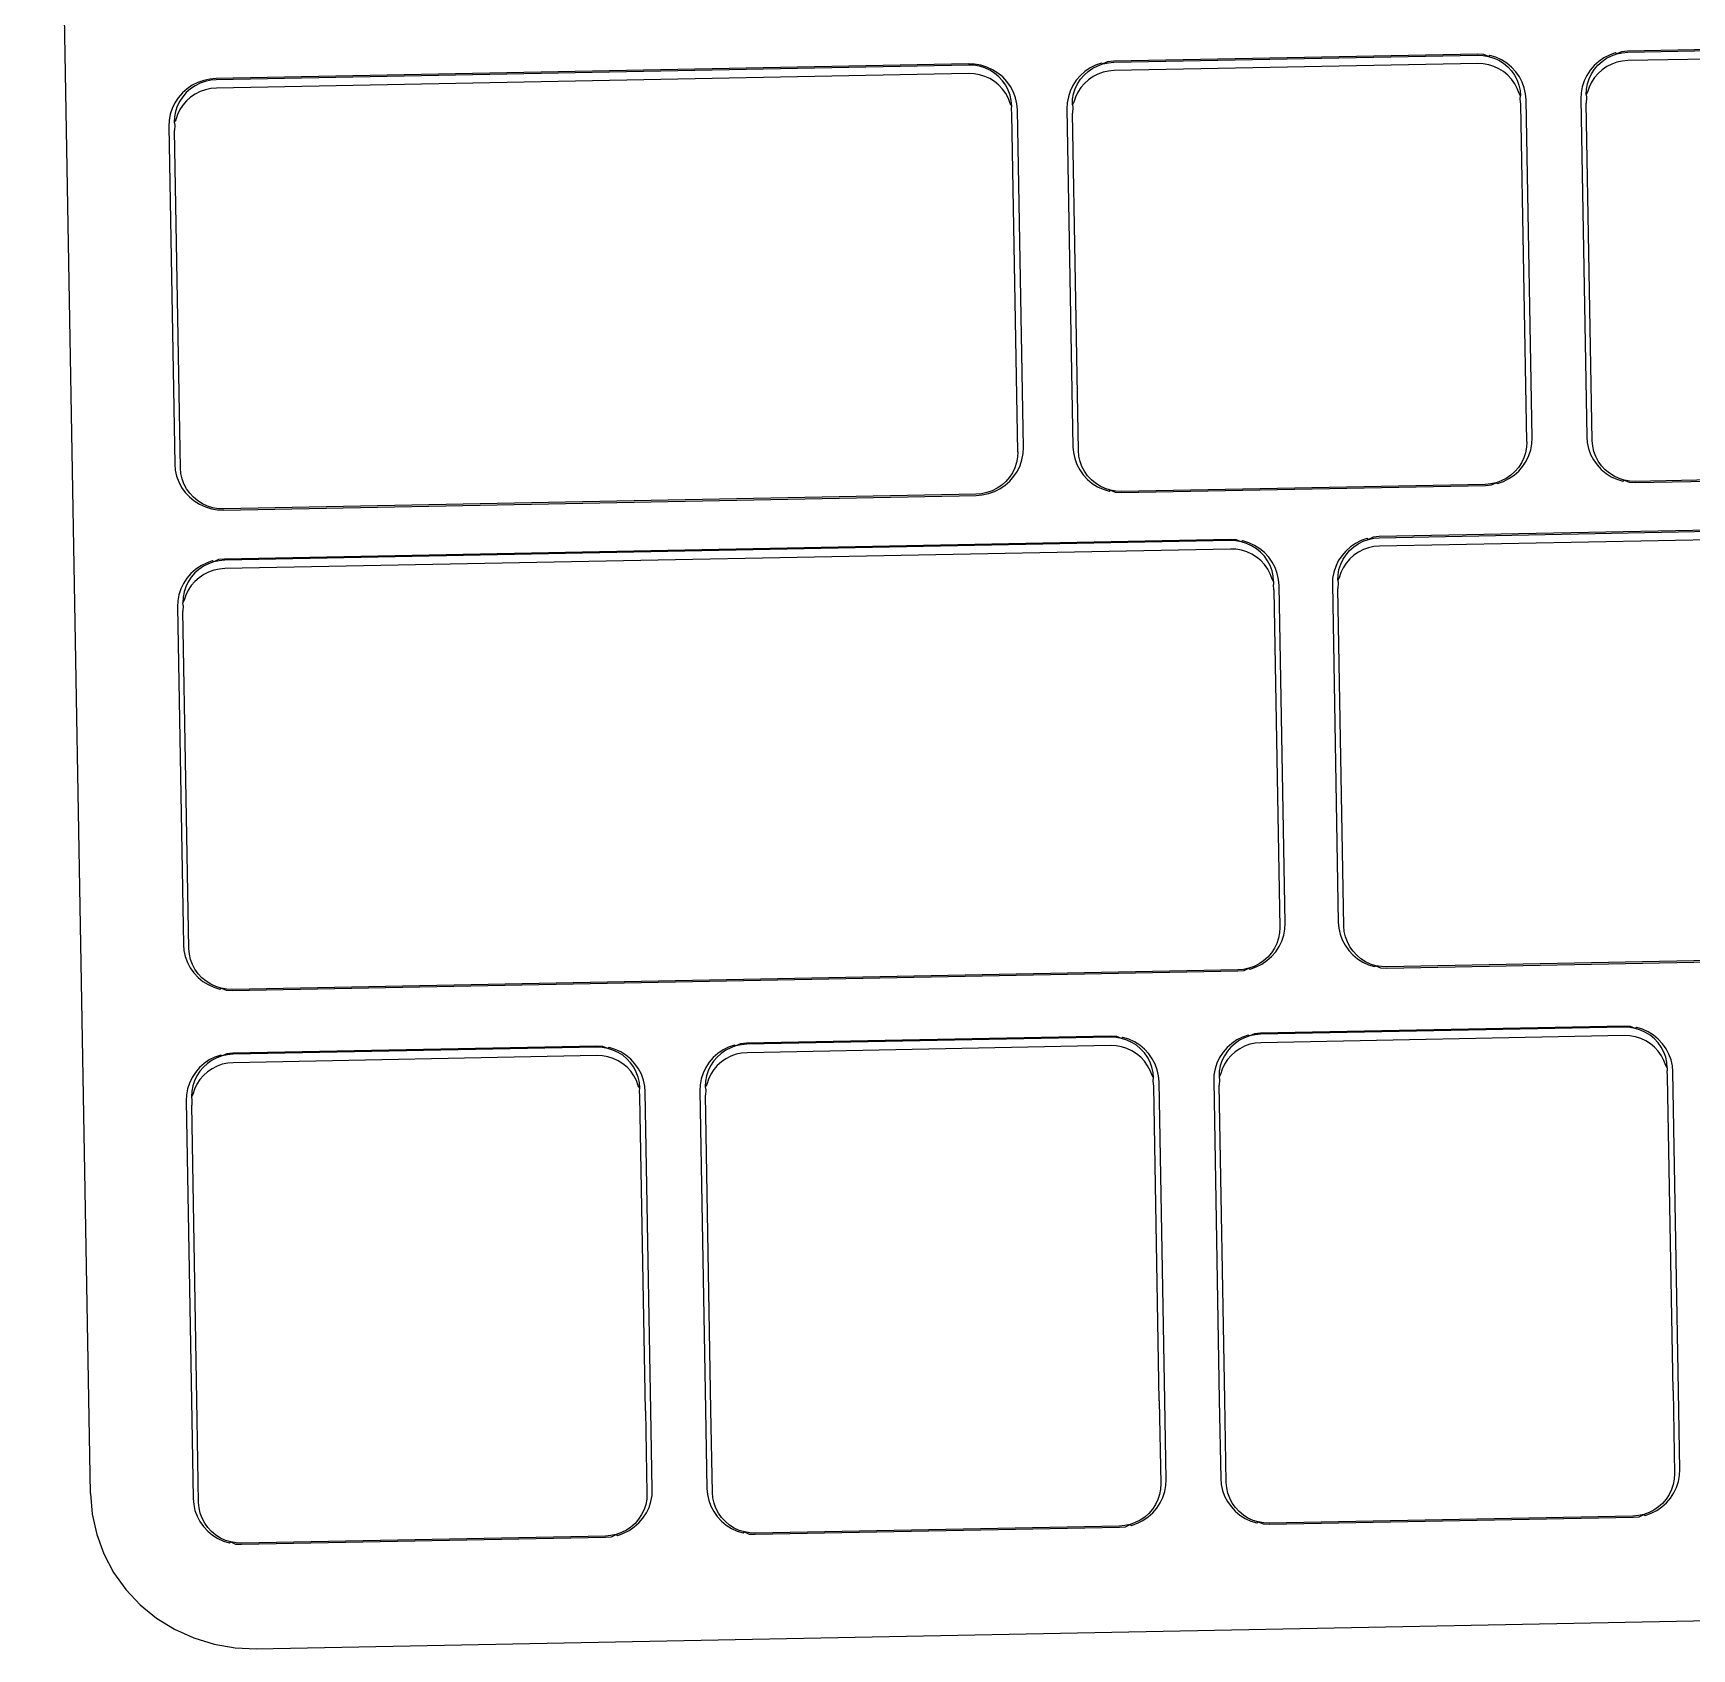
# Model space of a CAD drawing. Header units: millimetres. Extents: x -9564 to 100156, y -26854 to 24346.
# Drawn here: x 66972.5 to 67026.3, y -3051.8 to -2999.4 of the extents above; entities that cross this region are included whole.
import ezdxf

# ---------------------------------------------------------------- set-up
doc = ezdxf.new("R2010")
doc.units = ezdxf.units.MM
doc.header["$LTSCALE"] = 100
doc.layers.add('Muebles', color=112, linetype='Continuous')

msp = doc.modelspace()

# ---------------------------------------------------------------- linework, layer by layer
at = {"layer": 'Muebles'}
for p, q in [((66974.336, -3046.808), (66972.478, -2941.478)), ((67019.371, -3000.063), (67007.554, -3000.293)), ((67019.568, -3000.072), (67019.371, -3000.063)), ((67019.722, -3000.137), (67019.568, -3000.072)), ((67023.837, -3000.027), (67023.646, -3000.095)), ((67023.714, -3000.116), (67023.884, -3000.056)), ((67023.884, -3000.056), (67023.837, -3000.027)), ((67024.035, -2999.985), (67023.884, -3000.056)), ((67023.884, -3000.056), (67024.059, -3000.018)), ((67024.232, -2999.968), (67024.035, -2999.985)), ((67024.059, -3000.018), (67024.238, -3000.003)), ((67036.049, -2999.738), (67024.232, -2999.968)), ((67024.238, -3000.003), (67036.044, -2999.773)), ((67036.048, -3000.046), (67024.243, -3000.276)), ((67002.84, -3000.381), (66978.416, -3000.857)), ((67002.835, -3000.42), (66978.423, -3000.896)), ((67003.016, -3000.428), (67002.835, -3000.42)), ((67003.039, -3000.39), (67002.84, -3000.381)), ((67003.194, -3000.459), (67003.016, -3000.428)), ((67003.241, -3000.425), (67003.039, -3000.39)), ((67003.367, -3000.513), (67003.194, -3000.459)), ((67003.436, -3000.486), (67003.241, -3000.425)), ((67003.531, -3000.588), (67003.367, -3000.513)), ((67003.622, -3000.57), (67003.436, -3000.486)), ((67003.684, -3000.683), (67003.531, -3000.588)), ((67003.794, -3000.678), (67003.622, -3000.57)), ((67006.621, -3000.627), (67006.471, -3000.761)), ((67006.596, -3000.743), (67006.729, -3000.624)), ((67006.787, -3000.512), (67006.621, -3000.627)), ((67006.729, -3000.624), (67006.877, -3000.523)), ((67006.968, -3000.42), (67006.787, -3000.512)), ((67006.877, -3000.523), (67007.037, -3000.441)), ((67007.159, -3000.353), (67006.968, -3000.42)), ((67007.037, -3000.441), (67007.206, -3000.381)), ((67007.206, -3000.381), (67007.159, -3000.353)), ((67007.357, -3000.31), (67007.206, -3000.381)), ((67007.206, -3000.381), (67007.381, -3000.343)), ((67007.386, -3000.616), (67007.211, -3000.654)), ((67007.554, -3000.293), (67007.357, -3000.31)), ((67007.381, -3000.343), (67007.56, -3000.328)), ((67007.565, -3000.601), (67007.386, -3000.616)), ((67007.56, -3000.328), (67019.366, -3000.098)), ((67019.371, -3000.371), (67007.565, -3000.601)), ((67019.366, -3000.098), (67019.545, -3000.106)), ((67019.55, -3000.379), (67019.371, -3000.371)), ((67019.545, -3000.106), (67019.722, -3000.137)), ((67019.727, -3000.41), (67019.55, -3000.379)), ((67019.768, -3000.107), (67019.722, -3000.137)), ((67019.722, -3000.137), (67019.893, -3000.191)), ((67019.898, -3000.464), (67019.727, -3000.41)), ((67019.961, -3000.167), (67019.768, -3000.107)), ((67019.893, -3000.191), (67020.056, -3000.266)), ((67020.06, -3000.539), (67019.898, -3000.464)), ((67020.145, -3000.252), (67019.961, -3000.167)), ((67020.056, -3000.266), (67020.207, -3000.361)), ((67020.212, -3000.634), (67020.06, -3000.539)), ((67020.315, -3000.36), (67020.145, -3000.252)), ((67020.207, -3000.361), (67020.344, -3000.475)), ((67020.47, -3000.488), (67020.315, -3000.36)), ((67020.344, -3000.475), (67020.465, -3000.606)), ((67020.465, -3000.606), (67020.567, -3000.751)), ((67020.606, -3000.635), (67020.47, -3000.488)), ((67023.018, -3000.588), (67022.908, -3000.756)), ((67023.149, -3000.436), (67023.018, -3000.588)), ((67023.061, -3000.702), (67023.158, -3000.553)), ((67023.299, -3000.301), (67023.149, -3000.436)), ((67023.158, -3000.553), (67023.274, -3000.418)), ((67023.274, -3000.418), (67023.407, -3000.299)), ((67023.412, -3000.572), (67023.279, -3000.691)), ((67023.465, -3000.187), (67023.299, -3000.301)), ((67023.407, -3000.299), (67023.555, -3000.197)), ((67023.56, -3000.47), (67023.412, -3000.572)), ((67023.646, -3000.095), (67023.465, -3000.187)), ((67023.555, -3000.197), (67023.714, -3000.116)), ((67023.719, -3000.389), (67023.56, -3000.47)), ((67023.888, -3000.329), (67023.719, -3000.389)), ((67024.064, -3000.291), (67023.888, -3000.329)), ((67024.243, -3000.276), (67024.064, -3000.291)), ((66977.642, -3001.077), (66977.473, -3001.191)), ((66977.732, -3001.091), (66977.583, -3001.192)), ((66977.824, -3000.985), (66977.642, -3001.077)), ((66977.894, -3001.009), (66977.732, -3001.091)), ((66978.017, -3000.917), (66977.824, -3000.985)), ((66978.065, -3000.949), (66977.894, -3001.009)), ((66978.218, -3000.874), (66978.017, -3000.917)), ((66978.242, -3000.911), (66978.065, -3000.949)), ((66978.416, -3000.857), (66978.218, -3000.874)), ((66978.423, -3000.896), (66978.242, -3000.911)), ((66978.428, -3001.169), (66978.247, -3001.184)), ((67002.839, -3000.693), (66978.428, -3001.169)), ((67003.021, -3000.701), (67002.839, -3000.693)), ((67003.199, -3000.732), (67003.021, -3000.701)), ((67003.372, -3000.786), (67003.199, -3000.732)), ((67003.536, -3000.861), (67003.372, -3000.786)), ((67003.689, -3000.956), (67003.536, -3000.861)), ((67003.822, -3000.797), (67003.684, -3000.683)), ((67003.827, -3001.07), (67003.689, -3000.956)), ((67003.951, -3000.807), (67003.794, -3000.678)), ((67003.944, -3000.928), (67003.822, -3000.797)), ((67003.949, -3001.201), (67003.827, -3001.07)), ((67004.048, -3001.073), (67003.944, -3000.928)), ((67004.089, -3000.954), (67003.951, -3000.807)), ((67004.131, -3001.23), (67004.048, -3001.073)), ((67004.205, -3001.118), (67004.089, -3000.954)), ((67004.299, -3001.296), (67004.205, -3001.118)), ((67006.23, -3001.081), (67006.144, -3001.262)), ((67006.34, -3000.914), (67006.23, -3001.081)), ((67006.306, -3001.187), (67006.383, -3001.027)), ((67006.471, -3000.761), (67006.34, -3000.914)), ((67006.383, -3001.027), (67006.48, -3000.878)), ((67006.485, -3001.151), (67006.388, -3001.3)), ((67006.48, -3000.878), (67006.596, -3000.743)), ((67006.601, -3001.016), (67006.485, -3001.151)), ((67006.734, -3000.897), (67006.601, -3001.016)), ((67006.882, -3000.796), (67006.734, -3000.897)), ((67007.042, -3000.714), (67006.882, -3000.796)), ((67007.211, -3000.654), (67007.042, -3000.714)), ((67020.349, -3000.748), (67020.212, -3000.634)), ((67020.469, -3000.879), (67020.349, -3000.748)), ((67020.572, -3001.024), (67020.469, -3000.879)), ((67020.567, -3000.751), (67020.649, -3000.908)), ((67020.654, -3001.181), (67020.572, -3001.024)), ((67020.722, -3000.799), (67020.606, -3000.635)), ((67020.649, -3000.908), (67020.71, -3001.074)), ((67020.71, -3001.074), (67020.748, -3001.247)), ((67020.814, -3000.976), (67020.722, -3000.799)), ((67020.883, -3001.163), (67020.814, -3000.976)), ((67020.926, -3001.358), (67020.883, -3001.163)), ((67022.76, -3001.127), (67022.724, -3001.323)), ((67022.822, -3000.937), (67022.76, -3001.127)), ((67022.908, -3000.756), (67022.822, -3000.937)), ((67022.897, -3001.205), (67022.929, -3001.031)), ((67022.929, -3001.031), (67022.984, -3000.862)), ((67022.989, -3001.135), (67022.934, -3001.304)), ((67022.984, -3000.862), (67023.061, -3000.702)), ((67023.066, -3000.975), (67022.989, -3001.135)), ((67023.163, -3000.826), (67023.066, -3000.975)), ((67023.279, -3000.691), (67023.163, -3000.826)), ((66977.078, -3001.647), (66976.99, -3001.828)), ((66977.189, -3001.479), (66977.078, -3001.647)), ((66977.234, -3001.595), (66977.156, -3001.755)), ((66977.321, -3001.326), (66977.189, -3001.479)), ((66977.332, -3001.446), (66977.234, -3001.595)), ((66977.473, -3001.191), (66977.321, -3001.326)), ((66977.449, -3001.311), (66977.332, -3001.446)), ((66977.454, -3001.584), (66977.337, -3001.719)), ((66977.583, -3001.192), (66977.449, -3001.311)), ((66977.588, -3001.465), (66977.454, -3001.584)), ((66977.737, -3001.364), (66977.588, -3001.465)), ((66977.899, -3001.282), (66977.737, -3001.364)), ((66978.069, -3001.222), (66977.899, -3001.282)), ((66978.247, -3001.184), (66978.069, -3001.222)), ((67004.053, -3001.346), (67003.949, -3001.201)), ((67004.136, -3001.503), (67004.053, -3001.346)), ((67004.192, -3001.396), (67004.131, -3001.23)), ((67004.197, -3001.669), (67004.136, -3001.503)), ((67004.23, -3001.569), (67004.192, -3001.396)), ((67004.245, -3001.745), (67004.197, -3001.669)), ((67004.245, -3001.745), (67004.23, -3001.569)), ((67004.368, -3001.484), (67004.299, -3001.296)), ((67004.412, -3001.679), (67004.368, -3001.484)), ((67004.428, -3001.872), (67004.412, -3001.679)), ((67006.046, -3001.648), (67006.037, -3001.841)), ((67006.082, -3001.452), (67006.046, -3001.648)), ((67006.144, -3001.262), (67006.082, -3001.452)), ((67006.211, -3001.707), (67006.22, -3001.53)), ((67006.256, -3001.629), (67006.211, -3001.707)), ((67006.211, -3001.707), (67006.224, -3001.803)), ((67006.22, -3001.53), (67006.252, -3001.356)), ((67006.252, -3001.356), (67006.306, -3001.187)), ((67006.311, -3001.46), (67006.256, -3001.629)), ((67006.388, -3001.3), (67006.311, -3001.46)), ((67020.715, -3001.347), (67020.654, -3001.181)), ((67020.763, -3001.423), (67020.715, -3001.347)), ((67020.748, -3001.247), (67020.763, -3001.423)), ((67020.753, -3001.52), (67020.763, -3001.423)), ((67020.768, -3001.696), (67020.753, -3001.52)), ((67020.961, -3012.656), (67020.768, -3001.696)), ((67020.942, -3001.55), (67020.926, -3001.358)), ((67021.135, -3012.522), (67020.942, -3001.55)), ((67022.724, -3001.323), (67022.715, -3001.516)), ((67022.715, -3001.516), (67022.908, -3012.487)), ((67022.889, -3001.381), (67022.897, -3001.205)), ((67022.934, -3001.304), (67022.889, -3001.381)), ((67022.889, -3001.381), (67022.902, -3001.478)), ((67022.902, -3001.478), (67022.894, -3001.654)), ((67023.087, -3012.615), (67022.894, -3001.654)), ((66976.891, -3002.215), (66976.881, -3002.409)), ((66976.928, -3002.019), (66976.891, -3002.215)), ((66976.99, -3001.828), (66976.928, -3002.019)), ((66977.068, -3002.098), (66977.06, -3002.275)), ((66977.106, -3002.197), (66977.06, -3002.275)), ((66977.101, -3001.924), (66977.068, -3002.098)), ((66977.156, -3001.755), (66977.101, -3001.924)), ((66977.161, -3002.028), (66977.106, -3002.197)), ((66977.238, -3001.868), (66977.161, -3002.028)), ((66977.337, -3001.719), (66977.238, -3001.868)), ((67004.235, -3001.842), (67004.245, -3001.745)), ((67004.25, -3002.018), (67004.235, -3001.842)), ((67004.444, -3012.978), (67004.25, -3002.018)), ((67004.622, -3012.844), (67004.428, -3001.872)), ((67006.037, -3001.841), (67006.23, -3012.812)), ((67006.224, -3001.803), (67006.216, -3001.98)), ((67006.409, -3012.94), (67006.216, -3001.98)), ((66976.881, -3002.409), (66977.075, -3013.381)), ((66977.06, -3002.275), (66977.073, -3002.371)), ((66977.073, -3002.371), (66977.064, -3002.548)), ((66977.258, -3013.508), (66977.064, -3002.548)), ((67004.444, -3012.978), (67004.435, -3013.155)), ((67004.612, -3013.038), (67004.622, -3012.844)), ((67006.23, -3012.812), (67006.247, -3013.005)), ((67006.247, -3013.005), (67006.289, -3013.2)), ((67006.424, -3013.116), (67006.409, -3012.94)), ((67020.92, -3013.007), (67020.866, -3013.176)), ((67020.952, -3012.833), (67020.92, -3013.007)), ((67020.961, -3012.656), (67020.952, -3012.833)), ((67021.028, -3013.101), (67021.09, -3012.911)), ((67021.09, -3012.911), (67021.126, -3012.715)), ((67021.126, -3012.715), (67021.135, -3012.522)), ((67022.908, -3012.487), (67022.924, -3012.68)), ((67022.924, -3012.68), (67022.967, -3012.875)), ((67022.967, -3012.875), (67023.036, -3013.062)), ((67023.102, -3012.791), (67023.087, -3012.615)), ((67023.14, -3012.964), (67023.102, -3012.791)), ((67023.201, -3013.13), (67023.14, -3012.964)), ((66977.075, -3013.381), (66977.091, -3013.574)), ((66977.273, -3013.684), (66977.258, -3013.508)), ((67004.347, -3013.498), (67004.27, -3013.658)), ((67004.403, -3013.329), (67004.347, -3013.498)), ((67004.435, -3013.155), (67004.403, -3013.329)), ((67004.426, -3013.606), (67004.513, -3013.425)), ((67004.513, -3013.425), (67004.576, -3013.234)), ((67004.576, -3013.234), (67004.612, -3013.038)), ((67006.289, -3013.2), (67006.358, -3013.387)), ((67006.358, -3013.387), (67006.45, -3013.564)), ((67006.462, -3013.289), (67006.424, -3013.116)), ((67006.523, -3013.455), (67006.462, -3013.289)), ((67006.605, -3013.612), (67006.523, -3013.455)), ((67020.692, -3013.485), (67020.576, -3013.62)), ((67020.789, -3013.336), (67020.692, -3013.485)), ((67020.701, -3013.602), (67020.832, -3013.449)), ((67020.866, -3013.176), (67020.789, -3013.336)), ((67020.832, -3013.449), (67020.942, -3013.281)), ((67020.942, -3013.281), (67021.028, -3013.101)), ((67023.036, -3013.062), (67023.128, -3013.239)), ((67023.128, -3013.239), (67023.244, -3013.402)), ((67023.283, -3013.287), (67023.201, -3013.13)), ((67023.244, -3013.402), (67023.38, -3013.55)), ((67023.385, -3013.432), (67023.283, -3013.287)), ((67023.38, -3013.55), (67023.535, -3013.678)), ((67023.506, -3013.563), (67023.385, -3013.432)), ((66977.091, -3013.574), (66977.135, -3013.769)), ((66977.135, -3013.769), (66977.204, -3013.957)), ((66977.204, -3013.957), (66977.298, -3014.135)), ((66977.311, -3013.857), (66977.273, -3013.684)), ((66977.373, -3014.023), (66977.311, -3013.857)), ((66977.456, -3014.18), (66977.373, -3014.023)), ((67003.92, -3014.061), (67003.771, -3014.162)), ((67003.862, -3014.176), (67004.03, -3014.062)), ((67004.054, -3013.942), (67003.92, -3014.061)), ((67004.03, -3014.062), (67004.182, -3013.927)), ((67004.172, -3013.807), (67004.054, -3013.942)), ((67004.27, -3013.658), (67004.172, -3013.807)), ((67004.182, -3013.927), (67004.315, -3013.774)), ((67004.315, -3013.774), (67004.426, -3013.606)), ((67006.45, -3013.564), (67006.566, -3013.727)), ((67006.566, -3013.727), (67006.702, -3013.875)), ((67006.707, -3013.757), (67006.605, -3013.612)), ((67006.702, -3013.875), (67006.857, -3014.003)), ((67006.828, -3013.888), (67006.707, -3013.757)), ((67006.965, -3014.002), (67006.828, -3013.888)), ((67006.857, -3014.003), (67007.027, -3014.111)), ((67007.116, -3014.097), (67006.965, -3014.002)), ((67007.801, -3014.3), (67019.618, -3014.07)), ((67019.612, -3014.035), (67007.806, -3014.265)), ((67019.791, -3014.02), (67019.612, -3014.035)), ((67019.618, -3014.07), (67019.815, -3014.053)), ((67019.966, -3013.982), (67019.791, -3014.02)), ((67019.815, -3014.053), (67019.966, -3013.982)), ((67020.135, -3013.922), (67019.966, -3013.982)), ((67019.966, -3013.982), (67020.013, -3014.01)), ((67020.013, -3014.01), (67020.204, -3013.942)), ((67020.295, -3013.84), (67020.135, -3013.922)), ((67020.204, -3013.942), (67020.385, -3013.85)), ((67020.443, -3013.739), (67020.295, -3013.84)), ((67020.385, -3013.85), (67020.551, -3013.736)), ((67020.576, -3013.62), (67020.443, -3013.739)), ((67020.551, -3013.736), (67020.701, -3013.602)), ((67023.643, -3013.677), (67023.506, -3013.563)), ((67023.535, -3013.678), (67023.705, -3013.786)), ((67023.794, -3013.772), (67023.643, -3013.677)), ((67023.705, -3013.786), (67023.889, -3013.871)), ((67023.957, -3013.847), (67023.794, -3013.772)), ((67023.889, -3013.871), (67024.082, -3013.931)), ((67024.128, -3013.901), (67023.957, -3013.847)), ((67024.082, -3013.931), (67024.128, -3013.901)), ((67024.305, -3013.932), (67024.128, -3013.901)), ((67024.128, -3013.901), (67024.282, -3013.966)), ((67024.282, -3013.966), (67024.479, -3013.975)), ((67024.484, -3013.94), (67024.305, -3013.932)), ((67024.479, -3013.975), (67036.296, -3013.745)), ((67036.289, -3013.71), (67024.484, -3013.94)), ((66977.298, -3014.135), (66977.415, -3014.299)), ((66977.415, -3014.299), (66977.553, -3014.446)), ((66977.559, -3014.325), (66977.456, -3014.18)), ((66977.553, -3014.446), (66977.709, -3014.575)), ((66977.681, -3014.456), (66977.559, -3014.325)), ((66977.819, -3014.57), (66977.681, -3014.456)), ((66977.709, -3014.575), (66977.882, -3014.683)), ((66977.972, -3014.665), (66977.819, -3014.57)), ((66978.658, -3014.872), (67003.087, -3014.396)), ((67003.081, -3014.357), (66978.669, -3014.833)), ((67003.261, -3014.342), (67003.081, -3014.357)), ((67003.087, -3014.396), (67003.286, -3014.379)), ((67003.439, -3014.304), (67003.261, -3014.342)), ((67003.286, -3014.379), (67003.486, -3014.336)), ((67003.609, -3014.244), (67003.439, -3014.304)), ((67003.486, -3014.336), (67003.679, -3014.268)), ((67003.771, -3014.162), (67003.609, -3014.244)), ((67003.679, -3014.268), (67003.862, -3014.176)), ((67007.027, -3014.111), (67007.211, -3014.196)), ((67007.279, -3014.172), (67007.116, -3014.097)), ((67007.211, -3014.196), (67007.404, -3014.256)), ((67007.45, -3014.226), (67007.279, -3014.172)), ((67007.404, -3014.256), (67007.45, -3014.226)), ((67007.627, -3014.257), (67007.45, -3014.226)), ((67007.45, -3014.226), (67007.604, -3014.291)), ((67007.604, -3014.291), (67007.801, -3014.3)), ((67007.806, -3014.265), (67007.627, -3014.257)), ((66977.882, -3014.683), (66978.067, -3014.767)), ((66978.136, -3014.74), (66977.972, -3014.665)), ((66978.067, -3014.767), (66978.262, -3014.828)), ((66978.309, -3014.794), (66978.136, -3014.74)), ((66978.262, -3014.828), (66978.464, -3014.863)), ((66978.487, -3014.825), (66978.309, -3014.794)), ((66978.464, -3014.863), (66978.658, -3014.872)), ((66978.669, -3014.833), (66978.487, -3014.825)), ((67027.986, -3015.503), (67016.169, -3015.734)), ((67016.176, -3015.769), (67027.981, -3015.539)), ((67011.34, -3015.828), (66978.692, -3016.464)), ((67011.335, -3015.863), (66978.698, -3016.499)), ((67011.34, -3016.136), (66978.703, -3016.772)), ((67011.516, -3015.871), (67011.335, -3015.863)), ((67011.539, -3015.837), (67011.34, -3015.828)), ((67011.521, -3016.144), (67011.34, -3016.136)), ((67011.695, -3015.902), (67011.516, -3015.871)), ((67011.7, -3016.175), (67011.521, -3016.144)), ((67011.695, -3015.902), (67011.539, -3015.837)), ((67011.74, -3015.872), (67011.695, -3015.902)), ((67011.868, -3015.956), (67011.695, -3015.902)), ((67011.873, -3016.229), (67011.7, -3016.175)), ((67011.935, -3015.932), (67011.74, -3015.872)), ((67012.032, -3016.031), (67011.868, -3015.956)), ((67012.037, -3016.304), (67011.873, -3016.229)), ((67012.12, -3016.017), (67011.935, -3015.932)), ((67012.184, -3016.126), (67012.032, -3016.031)), ((67012.292, -3016.124), (67012.12, -3016.017)), ((67012.323, -3016.24), (67012.184, -3016.126)), ((67012.448, -3016.252), (67012.292, -3016.124)), ((67012.445, -3016.37), (67012.323, -3016.24)), ((67015.086, -3016.202), (67014.955, -3016.354)), ((67015.236, -3016.067), (67015.086, -3016.202)), ((67015.095, -3016.319), (67015.211, -3016.184)), ((67015.211, -3016.184), (67015.344, -3016.064)), ((67015.403, -3015.953), (67015.236, -3016.067)), ((67015.344, -3016.064), (67015.492, -3015.963)), ((67015.497, -3016.236), (67015.349, -3016.337)), ((67015.583, -3015.861), (67015.403, -3015.953)), ((67015.492, -3015.963), (67015.652, -3015.882)), ((67015.657, -3016.155), (67015.497, -3016.236)), ((67015.774, -3015.793), (67015.583, -3015.861)), ((67015.652, -3015.882), (67015.821, -3015.822)), ((67015.826, -3016.095), (67015.657, -3016.155)), ((67015.821, -3015.822), (67015.774, -3015.793)), ((67015.973, -3015.75), (67015.821, -3015.822)), ((67015.821, -3015.822), (67015.996, -3015.784)), ((67016.001, -3016.057), (67015.826, -3016.095)), ((67016.169, -3015.734), (67015.973, -3015.75)), ((67015.996, -3015.784), (67016.176, -3015.769)), ((67016.18, -3016.042), (67016.001, -3016.057)), ((67027.986, -3015.812), (67016.18, -3016.042)), ((66977.919, -3016.683), (66977.751, -3016.797)), ((66978.008, -3016.694), (66977.859, -3016.795)), ((66978.101, -3016.591), (66977.919, -3016.683)), ((66978.169, -3016.612), (66978.008, -3016.694)), ((66978.293, -3016.524), (66978.101, -3016.591)), ((66978.34, -3016.552), (66978.169, -3016.612)), ((66978.34, -3016.552), (66978.293, -3016.524)), ((66978.493, -3016.481), (66978.34, -3016.552)), ((66978.517, -3016.514), (66978.34, -3016.552)), ((66978.692, -3016.464), (66978.493, -3016.481)), ((66978.698, -3016.499), (66978.517, -3016.514)), ((66978.703, -3016.772), (66978.522, -3016.787)), ((67012.189, -3016.399), (67012.037, -3016.304)), ((67012.328, -3016.513), (67012.189, -3016.399)), ((67012.45, -3016.643), (67012.328, -3016.513)), ((67012.548, -3016.515), (67012.445, -3016.37)), ((67012.586, -3016.4), (67012.448, -3016.252)), ((67012.553, -3016.788), (67012.45, -3016.643)), ((67012.631, -3016.672), (67012.548, -3016.515)), ((67012.702, -3016.563), (67012.586, -3016.4)), ((67012.693, -3016.839), (67012.631, -3016.672)), ((67012.796, -3016.74), (67012.702, -3016.563)), ((67012.865, -3016.928), (67012.796, -3016.74)), ((67014.759, -3016.702), (67014.697, -3016.892)), ((67014.845, -3016.522), (67014.759, -3016.702)), ((67014.955, -3016.354), (67014.845, -3016.522)), ((67014.867, -3016.796), (67014.922, -3016.628)), ((67014.922, -3016.628), (67014.998, -3016.468)), ((67015.003, -3016.741), (67014.926, -3016.901)), ((67014.998, -3016.468), (67015.095, -3016.319)), ((67015.1, -3016.592), (67015.003, -3016.741)), ((67015.216, -3016.457), (67015.1, -3016.592)), ((67015.349, -3016.337), (67015.216, -3016.457)), ((66977.356, -3017.252), (66977.269, -3017.433)), ((66977.467, -3017.084), (66977.356, -3017.252)), ((66977.509, -3017.198), (66977.431, -3017.359)), ((66977.599, -3016.932), (66977.467, -3017.084)), ((66977.607, -3017.049), (66977.509, -3017.198)), ((66977.751, -3016.797), (66977.599, -3016.932)), ((66977.724, -3016.914), (66977.607, -3017.049)), ((66977.729, -3017.187), (66977.612, -3017.323)), ((66977.859, -3016.795), (66977.724, -3016.914)), ((66977.863, -3017.068), (66977.729, -3017.187)), ((66978.013, -3016.967), (66977.863, -3017.068)), ((66978.174, -3016.885), (66978.013, -3016.967)), ((66978.345, -3016.825), (66978.174, -3016.885)), ((66978.522, -3016.787), (66978.345, -3016.825)), ((67012.636, -3016.946), (67012.553, -3016.788)), ((67012.697, -3017.112), (67012.636, -3016.946)), ((67012.731, -3017.011), (67012.693, -3016.839)), ((67012.746, -3017.188), (67012.697, -3017.112)), ((67012.746, -3017.188), (67012.731, -3017.011)), ((67012.746, -3017.188), (67012.736, -3017.285)), ((67012.751, -3017.461), (67012.736, -3017.285)), ((67012.908, -3017.122), (67012.865, -3016.928)), ((67012.925, -3017.315), (67012.908, -3017.122)), ((67013.118, -3028.287), (67012.925, -3017.315)), ((67014.661, -3017.088), (67014.652, -3017.282)), ((67014.652, -3017.282), (67014.845, -3028.253)), ((67014.697, -3016.892), (67014.661, -3017.088)), ((67014.826, -3017.147), (67014.835, -3016.97)), ((67014.872, -3017.069), (67014.826, -3017.147)), ((67014.826, -3017.147), (67014.84, -3017.244)), ((67014.84, -3017.244), (67014.831, -3017.42)), ((67014.835, -3016.97), (67014.867, -3016.796)), ((67014.926, -3016.901), (67014.872, -3017.069)), ((66977.17, -3017.819), (66977.161, -3018.012)), ((66977.207, -3017.623), (66977.17, -3017.819)), ((66977.269, -3017.433), (66977.207, -3017.623)), ((66977.344, -3017.701), (66977.335, -3017.878)), ((66977.381, -3017.8), (66977.335, -3017.878)), ((66977.376, -3017.527), (66977.344, -3017.701)), ((66977.431, -3017.359), (66977.376, -3017.527)), ((66977.436, -3017.632), (66977.381, -3017.8)), ((66977.514, -3017.471), (66977.436, -3017.632)), ((66977.612, -3017.323), (66977.514, -3017.471)), ((67012.751, -3017.461), (67012.944, -3028.421)), ((67015.024, -3028.381), (67014.831, -3017.42)), ((66977.161, -3018.012), (66977.354, -3028.984)), ((66977.348, -3017.974), (66977.335, -3017.878)), ((66977.348, -3017.974), (66977.34, -3018.151)), ((66977.533, -3029.111), (66977.34, -3018.151)), ((67012.935, -3028.598), (67012.903, -3028.772)), ((67012.944, -3028.421), (67012.935, -3028.598)), ((67013.072, -3028.676), (67013.109, -3028.48)), ((67013.109, -3028.48), (67013.118, -3028.287)), ((67014.845, -3028.253), (67014.862, -3028.446)), ((67014.862, -3028.446), (67014.905, -3028.64)), ((67015.039, -3028.557), (67015.024, -3028.381)), ((67015.077, -3028.73), (67015.039, -3028.557)), ((66977.354, -3028.984), (66977.371, -3029.177)), ((66977.548, -3029.288), (66977.533, -3029.111)), ((67012.77, -3029.101), (67012.672, -3029.25)), ((67012.848, -3028.94), (67012.77, -3029.101)), ((67012.812, -3029.215), (67012.923, -3029.047)), ((67012.903, -3028.772), (67012.848, -3028.94)), ((67012.923, -3029.047), (67013.01, -3028.866)), ((67013.01, -3028.866), (67013.072, -3028.676)), ((67014.905, -3028.64), (67014.973, -3028.828)), ((67014.973, -3028.828), (67015.066, -3029.004)), ((67015.066, -3029.004), (67015.181, -3029.168)), ((67015.138, -3028.896), (67015.077, -3028.73)), ((67015.22, -3029.053), (67015.138, -3028.896)), ((67015.323, -3029.198), (67015.22, -3029.053)), ((66977.371, -3029.177), (66977.414, -3029.371)), ((66977.414, -3029.371), (66977.483, -3029.559)), ((66977.483, -3029.559), (66977.577, -3029.736)), ((66977.586, -3029.46), (66977.548, -3029.288)), ((66977.648, -3029.627), (66977.586, -3029.46)), ((66977.731, -3029.784), (66977.648, -3029.627)), ((67012.11, -3029.687), (67011.939, -3029.747)), ((67012.271, -3029.605), (67012.11, -3029.687)), ((67012.178, -3029.708), (67012.36, -3029.616)), ((67012.42, -3029.504), (67012.271, -3029.605)), ((67012.36, -3029.616), (67012.528, -3029.502)), ((67012.555, -3029.385), (67012.42, -3029.504)), ((67012.528, -3029.502), (67012.68, -3029.367)), ((67012.672, -3029.25), (67012.555, -3029.385)), ((67012.68, -3029.367), (67012.812, -3029.215)), ((67015.181, -3029.168), (67015.317, -3029.315)), ((67015.317, -3029.315), (67015.472, -3029.444)), ((67015.443, -3029.329), (67015.323, -3029.198)), ((67015.58, -3029.442), (67015.443, -3029.329)), ((67015.472, -3029.444), (67015.642, -3029.551)), ((67015.732, -3029.538), (67015.58, -3029.442)), ((67015.642, -3029.551), (67015.826, -3029.636)), ((67015.894, -3029.613), (67015.732, -3029.538)), ((67015.826, -3029.636), (67016.019, -3029.697)), ((67016.065, -3029.666), (67015.894, -3029.613)), ((67016.019, -3029.697), (67016.065, -3029.666)), ((67016.242, -3029.697), (67016.065, -3029.666)), ((67016.065, -3029.666), (67016.219, -3029.732)), ((67016.421, -3029.706), (67016.242, -3029.697)), ((67016.416, -3029.741), (67028.233, -3029.51)), ((67028.227, -3029.475), (67016.421, -3029.706)), ((66977.577, -3029.736), (66977.693, -3029.899)), ((66977.693, -3029.899), (66977.831, -3030.047)), ((66977.834, -3029.929), (66977.731, -3029.784)), ((66977.831, -3030.047), (66977.987, -3030.175)), ((66977.956, -3030.059), (66977.834, -3029.929)), ((66978.095, -3030.173), (66977.956, -3030.059)), ((66977.987, -3030.175), (66978.159, -3030.282)), ((66978.247, -3030.268), (66978.095, -3030.173)), ((66978.939, -3030.471), (67011.588, -3029.835)), ((67011.581, -3029.8), (66978.944, -3030.436)), ((67011.762, -3029.785), (67011.581, -3029.8)), ((67011.588, -3029.835), (67011.786, -3029.818)), ((67011.939, -3029.747), (67011.762, -3029.785)), ((67011.786, -3029.818), (67011.939, -3029.747)), ((67011.939, -3029.747), (67011.986, -3029.775)), ((67011.986, -3029.775), (67012.178, -3029.708)), ((67016.219, -3029.732), (67016.416, -3029.741)), ((66978.159, -3030.282), (66978.344, -3030.367)), ((66978.411, -3030.343), (66978.247, -3030.268)), ((66978.344, -3030.367), (66978.539, -3030.427)), ((66978.584, -3030.397), (66978.411, -3030.343)), ((66978.539, -3030.427), (66978.584, -3030.397)), ((66978.763, -3030.428), (66978.584, -3030.397)), ((66978.584, -3030.397), (66978.74, -3030.462)), ((66978.74, -3030.462), (66978.939, -3030.471)), ((66978.944, -3030.436), (66978.763, -3030.428)), ((67012.316, -3031.858), (67012.12, -3031.875)), ((67024.133, -3031.628), (67012.316, -3031.858)), ((67024.128, -3031.663), (67012.323, -3031.893)), ((67024.308, -3031.671), (67024.128, -3031.663)), ((67024.33, -3031.637), (67024.133, -3031.628)), ((67024.484, -3031.702), (67024.308, -3031.671)), ((67024.484, -3031.702), (67024.33, -3031.637)), ((67024.53, -3031.672), (67024.484, -3031.702)), ((67024.656, -3031.756), (67024.484, -3031.702)), ((67024.724, -3031.732), (67024.53, -3031.672)), ((67024.818, -3031.831), (67024.656, -3031.756)), ((67024.907, -3031.817), (67024.724, -3031.732)), ((67024.969, -3031.926), (67024.818, -3031.831)), ((67025.078, -3031.925), (67024.907, -3031.817)), ((66990.778, -3032.278), (66978.961, -3032.508)), ((66990.773, -3032.313), (66978.967, -3032.543)), ((66990.952, -3032.321), (66990.773, -3032.313)), ((66990.975, -3032.287), (66990.778, -3032.278)), ((66991.129, -3032.352), (66990.952, -3032.321)), ((66991.129, -3032.352), (66990.975, -3032.287)), ((66991.175, -3032.322), (66991.129, -3032.352)), ((66991.3, -3032.406), (66991.129, -3032.352)), ((66991.368, -3032.383), (66991.175, -3032.322)), ((66991.552, -3032.467), (66991.368, -3032.383)), ((66995.053, -3032.311), (66994.872, -3032.403)), ((66995.121, -3032.331), (66994.962, -3032.413)), ((66995.244, -3032.243), (66995.053, -3032.311)), ((66995.29, -3032.271), (66995.121, -3032.331)), ((66995.29, -3032.271), (66995.244, -3032.243)), ((66995.442, -3032.2), (66995.29, -3032.271)), ((66995.466, -3032.233), (66995.29, -3032.271)), ((66995.639, -3032.183), (66995.442, -3032.2)), ((66995.645, -3032.218), (66995.466, -3032.233)), ((67007.456, -3031.953), (66995.639, -3032.183)), ((67007.45, -3031.988), (66995.645, -3032.218)), ((67007.455, -3032.261), (66995.65, -3032.491)), ((67007.63, -3031.996), (67007.45, -3031.988)), ((67007.635, -3032.269), (67007.455, -3032.261)), ((67007.653, -3031.962), (67007.456, -3031.953)), ((67007.807, -3032.027), (67007.63, -3031.996)), ((67007.812, -3032.3), (67007.635, -3032.269)), ((67007.807, -3032.027), (67007.653, -3031.962)), ((67007.853, -3031.997), (67007.807, -3032.027)), ((67007.978, -3032.081), (67007.807, -3032.027)), ((67007.983, -3032.354), (67007.812, -3032.3)), ((67008.046, -3032.057), (67007.853, -3031.997)), ((67008.14, -3032.156), (67007.978, -3032.081)), ((67008.145, -3032.429), (67007.983, -3032.354)), ((67008.229, -3032.142), (67008.046, -3032.057)), ((67008.291, -3032.251), (67008.14, -3032.156)), ((67008.4, -3032.25), (67008.229, -3032.142)), ((67008.428, -3032.365), (67008.291, -3032.251)), ((67008.555, -3032.378), (67008.4, -3032.25)), ((67008.549, -3032.496), (67008.428, -3032.365)), ((67008.691, -3032.526), (67008.555, -3032.378)), ((67011.233, -3032.326), (67011.102, -3032.479)), ((67011.383, -3032.192), (67011.233, -3032.326)), ((67011.359, -3032.308), (67011.243, -3032.443)), ((67011.492, -3032.189), (67011.359, -3032.308)), ((67011.55, -3032.078), (67011.383, -3032.192)), ((67011.639, -3032.088), (67011.492, -3032.189)), ((67011.644, -3032.361), (67011.497, -3032.462)), ((67011.73, -3031.986), (67011.55, -3032.078)), ((67011.799, -3032.006), (67011.639, -3032.088)), ((67011.804, -3032.279), (67011.644, -3032.361)), ((67011.921, -3031.918), (67011.73, -3031.986)), ((67011.968, -3031.946), (67011.799, -3032.006)), ((67011.973, -3032.219), (67011.804, -3032.279)), ((67011.968, -3031.946), (67011.921, -3031.918)), ((67012.12, -3031.875), (67011.968, -3031.946)), ((67012.144, -3031.908), (67011.968, -3031.946)), ((67012.149, -3032.181), (67011.973, -3032.219)), ((67012.323, -3031.893), (67012.144, -3031.908)), ((67012.328, -3032.166), (67012.149, -3032.181)), ((67024.133, -3031.936), (67012.328, -3032.166)), ((67024.312, -3031.944), (67024.133, -3031.936)), ((67024.489, -3031.975), (67024.312, -3031.944)), ((67024.66, -3032.029), (67024.489, -3031.975)), ((67024.823, -3032.104), (67024.66, -3032.029)), ((67024.974, -3032.199), (67024.823, -3032.104)), ((67025.106, -3032.04), (67024.969, -3031.926)), ((67025.111, -3032.313), (67024.974, -3032.199)), ((67025.232, -3032.053), (67025.078, -3031.925)), ((67025.227, -3032.171), (67025.106, -3032.04)), ((67025.232, -3032.444), (67025.111, -3032.313)), ((67025.329, -3032.316), (67025.227, -3032.171)), ((67025.369, -3032.201), (67025.232, -3032.053)), ((67025.412, -3032.473), (67025.329, -3032.316)), ((67025.484, -3032.364), (67025.369, -3032.201)), ((67025.577, -3032.541), (67025.484, -3032.364)), ((66978.028, -3032.842), (66977.878, -3032.976)), ((66978.136, -3032.839), (66978.003, -3032.958)), ((66978.194, -3032.728), (66978.028, -3032.842)), ((66978.284, -3032.738), (66978.136, -3032.839)), ((66978.375, -3032.636), (66978.194, -3032.728)), ((66978.444, -3032.657), (66978.284, -3032.738)), ((66978.448, -3032.93), (66978.289, -3033.011)), ((66978.566, -3032.568), (66978.375, -3032.636)), ((66978.613, -3032.596), (66978.444, -3032.657)), ((66978.618, -3032.869), (66978.448, -3032.93)), ((66978.613, -3032.596), (66978.566, -3032.568)), ((66978.764, -3032.525), (66978.613, -3032.596)), ((66978.788, -3032.558), (66978.613, -3032.596)), ((66978.793, -3032.832), (66978.618, -3032.869)), ((66978.961, -3032.508), (66978.764, -3032.525)), ((66978.967, -3032.543), (66978.788, -3032.558)), ((66978.972, -3032.816), (66978.793, -3032.832)), ((66990.778, -3032.586), (66978.972, -3032.816)), ((66990.957, -3032.594), (66990.778, -3032.586)), ((66991.134, -3032.625), (66990.957, -3032.594)), ((66991.305, -3032.679), (66991.134, -3032.625)), ((66991.463, -3032.481), (66991.3, -3032.406)), ((66991.467, -3032.754), (66991.305, -3032.679)), ((66991.614, -3032.576), (66991.463, -3032.481)), ((66991.618, -3032.849), (66991.467, -3032.754)), ((66991.722, -3032.575), (66991.552, -3032.467)), ((66991.751, -3032.69), (66991.614, -3032.576)), ((66991.756, -3032.963), (66991.618, -3032.849)), ((66991.877, -3032.704), (66991.722, -3032.575)), ((66991.872, -3032.821), (66991.751, -3032.69)), ((66991.974, -3032.966), (66991.872, -3032.821)), ((66992.013, -3032.851), (66991.877, -3032.704)), ((66992.129, -3033.014), (66992.013, -3032.851)), ((66994.424, -3032.804), (66994.315, -3032.972)), ((66994.468, -3032.917), (66994.391, -3033.077)), ((66994.555, -3032.651), (66994.424, -3032.804)), ((66994.565, -3032.768), (66994.468, -3032.917)), ((66994.705, -3032.517), (66994.555, -3032.651)), ((66994.681, -3032.633), (66994.565, -3032.768)), ((66994.686, -3032.906), (66994.57, -3033.041)), ((66994.814, -3032.514), (66994.681, -3032.633)), ((66994.819, -3032.787), (66994.686, -3032.906)), ((66994.872, -3032.403), (66994.705, -3032.517)), ((66994.962, -3032.413), (66994.814, -3032.514)), ((66994.966, -3032.686), (66994.819, -3032.787)), ((66995.126, -3032.604), (66994.966, -3032.686)), ((66995.295, -3032.544), (66995.126, -3032.604)), ((66995.471, -3032.506), (66995.295, -3032.544)), ((66995.65, -3032.491), (66995.471, -3032.506)), ((67008.296, -3032.524), (67008.145, -3032.429)), ((67008.433, -3032.638), (67008.296, -3032.524)), ((67008.554, -3032.769), (67008.433, -3032.638)), ((67008.652, -3032.641), (67008.549, -3032.496)), ((67008.656, -3032.914), (67008.554, -3032.769)), ((67008.734, -3032.798), (67008.652, -3032.641)), ((67008.739, -3033.071), (67008.656, -3032.914)), ((67008.806, -3032.689), (67008.691, -3032.526)), ((67008.795, -3032.964), (67008.734, -3032.798)), ((67008.899, -3032.866), (67008.806, -3032.689)), ((67008.967, -3033.053), (67008.899, -3032.866)), ((67010.906, -3032.827), (67010.845, -3033.017)), ((67010.993, -3032.647), (67010.906, -3032.827)), ((67011.014, -3032.921), (67010.982, -3033.095)), ((67011.102, -3032.479), (67010.993, -3032.647)), ((67011.069, -3032.752), (67011.014, -3032.921)), ((67011.146, -3032.592), (67011.069, -3032.752)), ((67011.15, -3032.865), (67011.074, -3033.025)), ((67011.243, -3032.443), (67011.146, -3032.592)), ((67011.248, -3032.716), (67011.15, -3032.865)), ((67011.364, -3032.581), (67011.248, -3032.716)), ((67011.497, -3032.462), (67011.364, -3032.581)), ((67025.334, -3032.589), (67025.232, -3032.444)), ((67025.416, -3032.746), (67025.334, -3032.589)), ((67025.472, -3032.639), (67025.412, -3032.473)), ((67025.477, -3032.912), (67025.416, -3032.746)), ((67025.51, -3032.812), (67025.472, -3032.639)), ((67025.525, -3032.988), (67025.477, -3032.912)), ((67025.525, -3032.988), (67025.51, -3032.812)), ((67025.645, -3032.728), (67025.577, -3032.541)), ((67025.688, -3032.923), (67025.645, -3032.728)), ((67025.704, -3033.116), (67025.688, -3032.923)), ((66977.637, -3033.297), (66977.551, -3033.477)), ((66977.747, -3033.129), (66977.637, -3033.297)), ((66977.713, -3033.403), (66977.659, -3033.571)), ((66977.79, -3033.242), (66977.713, -3033.403)), ((66977.878, -3032.976), (66977.747, -3033.129)), ((66977.887, -3033.093), (66977.79, -3033.242)), ((66977.892, -3033.367), (66977.795, -3033.515)), ((66978.003, -3032.958), (66977.887, -3033.093)), ((66978.008, -3033.231), (66977.892, -3033.367)), ((66978.141, -3033.112), (66978.008, -3033.231)), ((66978.289, -3033.011), (66978.141, -3033.112)), ((66991.876, -3033.094), (66991.756, -3032.963)), ((66991.979, -3033.239), (66991.876, -3033.094)), ((66992.056, -3033.123), (66991.974, -3032.966)), ((66992.061, -3033.396), (66991.979, -3033.239)), ((66992.117, -3033.289), (66992.056, -3033.123)), ((66992.122, -3033.562), (66992.061, -3033.396)), ((66992.155, -3033.462), (66992.117, -3033.289)), ((66992.221, -3033.191), (66992.129, -3033.014)), ((66992.17, -3033.638), (66992.155, -3033.462)), ((66992.29, -3033.378), (66992.221, -3033.191)), ((66992.332, -3033.573), (66992.29, -3033.378)), ((66994.167, -3033.342), (66994.131, -3033.538)), ((66994.229, -3033.152), (66994.167, -3033.342)), ((66994.315, -3032.972), (66994.229, -3033.152)), ((66994.304, -3033.42), (66994.296, -3033.597)), ((66994.336, -3033.246), (66994.304, -3033.42)), ((66994.391, -3033.077), (66994.336, -3033.246)), ((66994.396, -3033.351), (66994.341, -3033.519)), ((66994.473, -3033.19), (66994.396, -3033.351)), ((66994.57, -3033.041), (66994.473, -3033.19)), ((67008.799, -3033.237), (67008.739, -3033.071)), ((67008.833, -3033.137), (67008.795, -3032.964)), ((67008.848, -3033.313), (67008.799, -3033.237)), ((67008.848, -3033.313), (67008.833, -3033.137)), ((67008.838, -3033.41), (67008.848, -3033.313)), ((67008.852, -3033.586), (67008.838, -3033.41)), ((67009.01, -3033.248), (67008.967, -3033.053)), ((67009.026, -3033.441), (67009.01, -3033.248)), ((67009.209, -3043.797), (67009.026, -3033.441)), ((67010.809, -3033.213), (67010.799, -3033.406)), ((67010.799, -3033.406), (67010.982, -3043.762)), ((67010.845, -3033.017), (67010.809, -3033.213)), ((67010.982, -3033.095), (67010.973, -3033.272)), ((67011.019, -3033.194), (67010.973, -3033.272)), ((67010.973, -3033.272), (67010.987, -3033.368)), ((67010.987, -3033.368), (67010.978, -3033.545)), ((67011.074, -3033.025), (67011.019, -3033.194)), ((67025.525, -3032.988), (67025.515, -3033.085)), ((67025.53, -3033.261), (67025.515, -3033.085)), ((67025.71, -3043.475), (67025.53, -3033.261)), ((67025.887, -3043.471), (67025.704, -3033.116)), ((66977.453, -3033.863), (66977.444, -3034.056)), ((66977.489, -3033.667), (66977.453, -3033.863)), ((66977.551, -3033.477), (66977.489, -3033.667)), ((66977.627, -3033.745), (66977.618, -3033.922)), ((66977.663, -3033.844), (66977.618, -3033.922)), ((66977.618, -3033.922), (66977.631, -3034.018)), ((66977.659, -3033.571), (66977.627, -3033.745)), ((66977.718, -3033.676), (66977.663, -3033.844)), ((66977.795, -3033.515), (66977.718, -3033.676)), ((66992.17, -3033.638), (66992.122, -3033.562)), ((66992.16, -3033.735), (66992.17, -3033.638)), ((66992.175, -3033.911), (66992.16, -3033.735)), ((66992.355, -3044.125), (66992.175, -3033.911)), ((66992.349, -3033.766), (66992.332, -3033.573)), ((66992.531, -3044.122), (66992.349, -3033.766)), ((66994.131, -3033.538), (66994.121, -3033.731)), ((66994.121, -3033.731), (66994.304, -3044.087)), ((66994.341, -3033.519), (66994.296, -3033.597)), ((66994.296, -3033.597), (66994.309, -3033.693)), ((66994.309, -3033.693), (66994.301, -3033.87)), ((66994.481, -3044.084), (66994.301, -3033.87)), ((67009.033, -3043.8), (67008.852, -3033.586)), ((67011.158, -3043.759), (67010.978, -3033.545)), ((66977.444, -3034.056), (66977.626, -3044.412)), ((66977.631, -3034.018), (66977.623, -3034.195)), ((66977.803, -3044.409), (66977.623, -3034.195)), ((67025.71, -3043.475), (67025.758, -3046.161)), ((67025.932, -3046.026), (67025.887, -3043.471)), ((66992.355, -3044.125), (66992.402, -3046.811)), ((66992.576, -3046.677), (66992.531, -3044.122)), ((66994.304, -3044.087), (66994.349, -3046.642)), ((66994.528, -3046.77), (66994.481, -3044.084)), ((67009.033, -3043.8), (67009.08, -3046.486)), ((67009.254, -3046.352), (67009.209, -3043.797)), ((67010.982, -3043.762), (67011.027, -3046.317)), ((67011.206, -3046.445), (67011.158, -3043.759)), ((66977.626, -3044.412), (66977.671, -3046.967)), ((66977.85, -3047.095), (66977.803, -3044.409)), ((67009.245, -3046.545), (67009.254, -3046.352)), ((67011.027, -3046.317), (67011.043, -3046.51)), ((67025.749, -3046.338), (67025.717, -3046.512)), ((67025.758, -3046.161), (67025.749, -3046.338)), ((67025.886, -3046.416), (67025.922, -3046.22)), ((67025.922, -3046.22), (67025.932, -3046.026)), ((66974.336, -3046.808), (66974.393, -3047.479)), ((66992.402, -3046.811), (66992.394, -3046.988)), ((66992.531, -3047.066), (66992.567, -3046.87)), ((66992.567, -3046.87), (66992.576, -3046.677)), ((66994.349, -3046.642), (66994.365, -3046.835)), ((66994.365, -3046.835), (66994.408, -3047.029)), ((66994.543, -3046.946), (66994.528, -3046.77)), ((67009.039, -3046.837), (67008.985, -3047.005)), ((67009.071, -3046.663), (67009.039, -3046.837)), ((67009.061, -3047.111), (67009.147, -3046.931)), ((67009.08, -3046.486), (67009.071, -3046.663)), ((67009.147, -3046.931), (67009.209, -3046.741)), ((67009.209, -3046.741), (67009.245, -3046.545)), ((67011.043, -3046.51), (67011.086, -3046.704)), ((67011.086, -3046.704), (67011.154, -3046.892)), ((67011.154, -3046.892), (67011.247, -3047.068)), ((67011.221, -3046.621), (67011.206, -3046.445)), ((67011.259, -3046.793), (67011.221, -3046.621)), ((67011.319, -3046.96), (67011.259, -3046.793)), ((67025.586, -3046.84), (67025.488, -3046.989)), ((67025.662, -3046.68), (67025.586, -3046.84)), ((67025.629, -3046.954), (67025.738, -3046.786)), ((67025.717, -3046.512), (67025.662, -3046.68)), ((67025.738, -3046.786), (67025.825, -3046.606)), ((67025.825, -3046.606), (67025.886, -3046.416)), ((66977.671, -3046.967), (66977.688, -3047.16)), ((66977.688, -3047.16), (66977.731, -3047.354)), ((66977.731, -3047.354), (66977.799, -3047.542)), ((66977.865, -3047.271), (66977.85, -3047.095)), ((66977.903, -3047.444), (66977.865, -3047.271)), ((66977.964, -3047.61), (66977.903, -3047.444)), ((66979.722, -3051.85), (67215.872, -3047.247)), ((66992.307, -3047.33), (66992.23, -3047.49)), ((66992.273, -3047.604), (66992.383, -3047.436)), ((66992.362, -3047.162), (66992.307, -3047.33)), ((66992.394, -3046.988), (66992.362, -3047.162)), ((66992.383, -3047.436), (66992.469, -3047.256)), ((66992.469, -3047.256), (66992.531, -3047.066)), ((66994.408, -3047.029), (66994.477, -3047.217)), ((66994.477, -3047.217), (66994.569, -3047.393)), ((66994.581, -3047.119), (66994.543, -3046.946)), ((66994.569, -3047.393), (66994.685, -3047.557)), ((66994.642, -3047.285), (66994.581, -3047.119)), ((66994.724, -3047.442), (66994.642, -3047.285)), ((66994.826, -3047.587), (66994.724, -3047.442)), ((67008.695, -3047.45), (67008.562, -3047.569)), ((67008.67, -3047.566), (67008.82, -3047.431)), ((67008.811, -3047.314), (67008.695, -3047.45)), ((67008.908, -3047.165), (67008.811, -3047.314)), ((67008.82, -3047.431), (67008.951, -3047.279)), ((67008.985, -3047.005), (67008.908, -3047.165)), ((67008.951, -3047.279), (67009.061, -3047.111)), ((67011.247, -3047.068), (67011.363, -3047.232)), ((67011.402, -3047.117), (67011.319, -3046.96)), ((67011.363, -3047.232), (67011.499, -3047.379)), ((67011.504, -3047.262), (67011.402, -3047.117)), ((67011.499, -3047.379), (67011.653, -3047.508)), ((67011.625, -3047.392), (67011.504, -3047.262)), ((67011.762, -3047.506), (67011.625, -3047.392)), ((67024.932, -3047.426), (67024.763, -3047.486)), ((67024.81, -3047.515), (67025.001, -3047.447)), ((67025.092, -3047.345), (67024.932, -3047.426)), ((67025.001, -3047.447), (67025.181, -3047.355)), ((67025.239, -3047.244), (67025.092, -3047.345)), ((67025.181, -3047.355), (67025.348, -3047.241)), ((67025.372, -3047.125), (67025.239, -3047.244)), ((67025.348, -3047.241), (67025.498, -3047.106)), ((67025.488, -3046.989), (67025.372, -3047.125)), ((67025.498, -3047.106), (67025.629, -3046.954)), ((66974.393, -3047.479), (66974.54, -3048.136)), ((66977.799, -3047.542), (66977.892, -3047.719)), ((66977.892, -3047.719), (66978.007, -3047.882)), ((66978.046, -3047.767), (66977.964, -3047.61)), ((66978.007, -3047.882), (66978.143, -3048.029)), ((66978.149, -3047.912), (66978.046, -3047.767)), ((66978.269, -3048.043), (66978.149, -3047.912)), ((66991.736, -3047.995), (66991.576, -3048.076)), ((66991.645, -3048.097), (66991.826, -3048.005)), ((66991.884, -3047.894), (66991.736, -3047.995)), ((66991.826, -3048.005), (66991.992, -3047.891)), ((66992.017, -3047.775), (66991.884, -3047.894)), ((66991.992, -3047.891), (66992.142, -3047.757)), ((66992.133, -3047.639), (66992.017, -3047.775)), ((66992.23, -3047.49), (66992.133, -3047.639)), ((66992.142, -3047.757), (66992.273, -3047.604)), ((66994.685, -3047.557), (66994.821, -3047.704)), ((66994.821, -3047.704), (66994.976, -3047.833)), ((66994.947, -3047.718), (66994.826, -3047.587)), ((66995.084, -3047.832), (66994.947, -3047.718)), ((66994.976, -3047.833), (66995.146, -3047.94)), ((66995.235, -3047.927), (66995.084, -3047.832)), ((66995.146, -3047.94), (66995.33, -3048.025)), ((66995.398, -3048.002), (66995.235, -3047.927)), ((66995.569, -3048.055), (66995.398, -3048.002)), ((66995.92, -3048.13), (67007.737, -3047.899)), ((67007.731, -3047.864), (66995.925, -3048.095)), ((67007.91, -3047.849), (67007.731, -3047.864)), ((67007.737, -3047.899), (67007.934, -3047.883)), ((67008.085, -3047.811), (67007.91, -3047.849)), ((67007.934, -3047.883), (67008.085, -3047.811)), ((67008.254, -3047.751), (67008.085, -3047.811)), ((67008.085, -3047.811), (67008.132, -3047.84)), ((67008.132, -3047.84), (67008.323, -3047.772)), ((67008.414, -3047.67), (67008.254, -3047.751)), ((67008.323, -3047.772), (67008.503, -3047.68)), ((67008.562, -3047.569), (67008.414, -3047.67)), ((67008.503, -3047.68), (67008.67, -3047.566)), ((67011.653, -3047.508), (67011.824, -3047.615)), ((67011.913, -3047.602), (67011.762, -3047.506)), ((67011.824, -3047.615), (67012.008, -3047.7)), ((67012.076, -3047.677), (67011.913, -3047.602)), ((67012.008, -3047.7), (67012.201, -3047.761)), ((67012.247, -3047.73), (67012.076, -3047.677)), ((67012.201, -3047.761), (67012.247, -3047.73)), ((67012.423, -3047.761), (67012.247, -3047.73)), ((67012.247, -3047.73), (67012.401, -3047.796)), ((67012.401, -3047.796), (67012.598, -3047.805)), ((67012.603, -3047.769), (67012.423, -3047.761)), ((67012.598, -3047.805), (67024.415, -3047.574)), ((67024.408, -3047.539), (67012.603, -3047.769)), ((67024.587, -3047.524), (67024.408, -3047.539)), ((67024.415, -3047.574), (67024.611, -3047.558)), ((67024.763, -3047.486), (67024.587, -3047.524)), ((67024.611, -3047.558), (67024.763, -3047.486)), ((67024.763, -3047.486), (67024.81, -3047.515)), ((66974.54, -3048.136), (66974.774, -3048.769)), ((66978.143, -3048.029), (66978.298, -3048.158)), ((66978.406, -3048.157), (66978.269, -3048.043)), ((66978.298, -3048.158), (66978.468, -3048.266)), ((66978.558, -3048.252), (66978.406, -3048.157)), ((66978.468, -3048.266), (66978.652, -3048.35)), ((66978.72, -3048.327), (66978.558, -3048.252)), ((66978.652, -3048.35), (66978.845, -3048.411)), ((66978.891, -3048.38), (66978.72, -3048.327)), ((66978.845, -3048.411), (66978.891, -3048.38)), ((66979.068, -3048.412), (66978.891, -3048.38)), ((66978.891, -3048.38), (66979.045, -3048.446)), ((66979.045, -3048.446), (66979.242, -3048.455)), ((66979.247, -3048.42), (66979.068, -3048.412)), ((66979.242, -3048.455), (66991.059, -3048.224)), ((66991.053, -3048.19), (66979.247, -3048.42)), ((66991.232, -3048.174), (66991.053, -3048.19)), ((66991.059, -3048.224), (66991.256, -3048.208)), ((66991.407, -3048.137), (66991.232, -3048.174)), ((66991.256, -3048.208), (66991.407, -3048.137)), ((66991.576, -3048.076), (66991.407, -3048.137)), ((66991.407, -3048.137), (66991.454, -3048.165)), ((66991.454, -3048.165), (66991.645, -3048.097)), ((66995.33, -3048.025), (66995.523, -3048.086)), ((66995.523, -3048.086), (66995.569, -3048.055)), ((66995.746, -3048.086), (66995.569, -3048.055)), ((66995.569, -3048.055), (66995.723, -3048.121)), ((66995.723, -3048.121), (66995.92, -3048.13)), ((66995.925, -3048.095), (66995.746, -3048.086)), ((66974.774, -3048.769), (66975.091, -3049.367)), ((66975.091, -3049.367), (66975.486, -3049.919)), ((66975.486, -3049.919), (66975.951, -3050.416)), ((66975.951, -3050.416), (66976.48, -3050.85)), ((66976.48, -3050.85), (66977.062, -3051.212)), ((66977.062, -3051.212), (66977.688, -3051.498)), ((66977.688, -3051.498), (66978.348, -3051.701)), ((66978.348, -3051.701), (66979.03, -3051.819)), ((66979.03, -3051.819), (66979.722, -3051.85))]:
    msp.add_line(p, q, dxfattribs=at)

doc.saveas('drawing.dxf')
